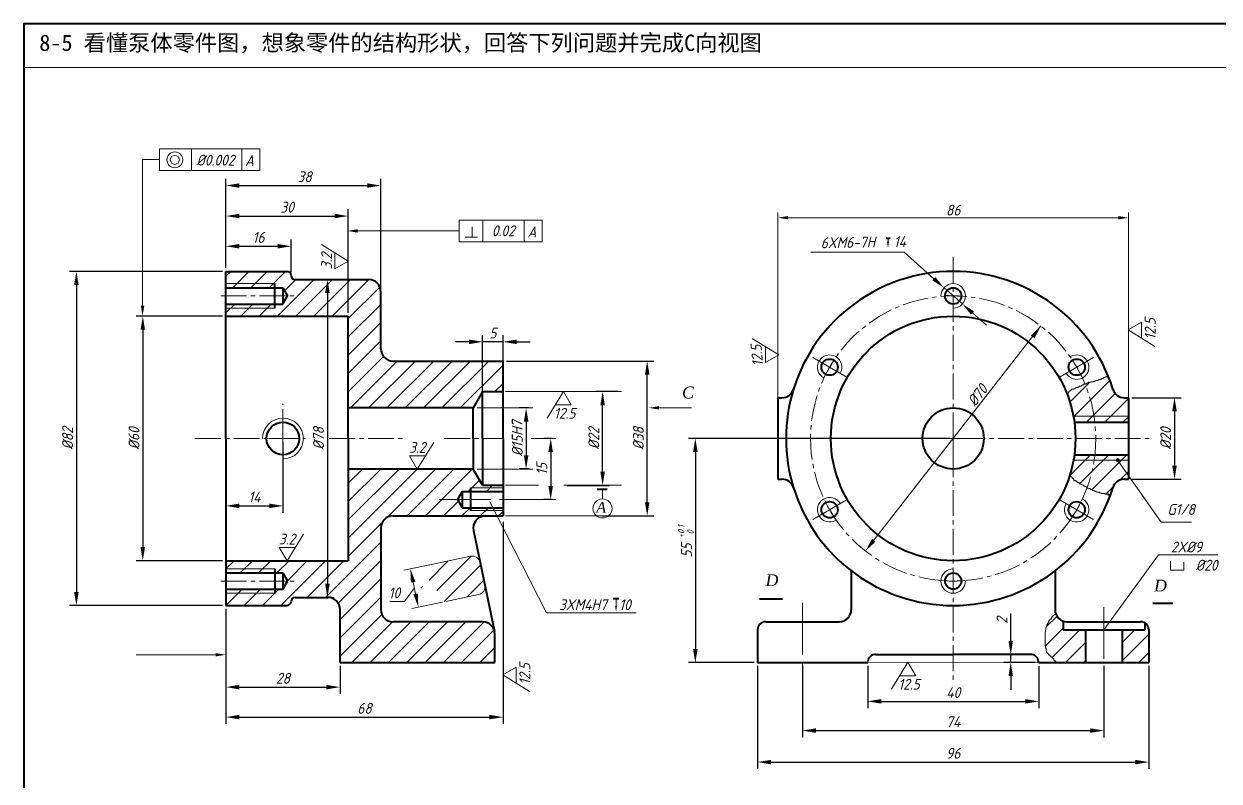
# Model space of a CAD drawing. Header units: millimetres. Extents: x 252 to 582, y -108 to 117.
# Drawn here: x 252.4 to 472.3, y -22.1 to 117.3 of the extents above; entities that cross this region are included whole.
import ezdxf

# ---------------------------------------------------------------- set-up
doc = ezdxf.new("R2010")
doc.units = ezdxf.units.MM
doc.header["$LTSCALE"] = 0.5
doc.linetypes.add('CENTER2', pattern=[28.575, 19.05, -3.175, 3.175, -3.175])
doc.layers.get('0').update_dxf_attribs({"lineweight": 40})
for name, color, linetype, lineweight in [('出图', 7, 'Continuous', 15), ('剖面线', 7, 'Continuous', 9), ('点画线', 7, 'CENTER2', 15), ('细线', 7, 'Continuous', 13)]:
    doc.layers.add(name, color=color, linetype=linetype, lineweight=lineweight)
doc.styles.add('数字', font='isocp.shx', dxfattribs={"oblique": 15, "height": 2})
doc.dimstyles.new('Copy of ISO-25', dxfattribs={"dimtxt": 2, "dimasz": 2.5, "dimexe": 1.25, "dimexo": 0.625, "dimtad": 2, "dimdec": 0, "dimdsep": 46, "dimtxsty": '数字', "dimcen": -0.09, "dimadec": 0, "dimazin": 0, "dimtfac": 1, "dimtdec": 0, "dimtmove": 0, "dimatfit": 3, "dimfxl": 0, "dimarcsym": 0})
doc.dimstyles.new('ISO-25', dxfattribs={"dimtxt": 2, "dimasz": 2.5, "dimexe": 1.25, "dimexo": 0.625, "dimtad": 1, "dimdsep": 46, "dimtxsty": '数字', "dimcen": 2.5, "dimadec": 0, "dimazin": 0, "dimtfac": 1, "dimtmove": 0, "dimatfit": 3, "dimfxl": 0, "dimarcsym": 0})
pattern_1 = [(45, (289.5225, 10.25), (-1.683798, 1.683798), [])]

# ---------------------------------------------------------------- blocks, each defined once
blk = doc.blocks.new('*D3')
at = {"layer": 'Defpoints', "color": 0}
for p in [(455.61, 48.5), (455.61, 33.5), (464.09, 33.5)]:
    blk.add_point(p, dxfattribs=at)
at = {"layer": '出图', "color": 0, "lineweight": -2}
for p, q in [((456.23, 48.5), (465.34, 48.5)), ((464.09, 46), (464.09, 36)), ((456.23, 33.5), (465.34, 33.5))]:
    blk.add_line(p, q, dxfattribs=at)
at = {"layer": '出图', "color": 0}
for points in [[(463.67, 46), (464.51, 46), (464.09, 48.5)], [(463.67, 36), (464.51, 36), (464.09, 33.5)]]:
    blk.add_solid(points, dxfattribs=at)
at = {"layer": '出图', "color": 0, "insert": (462.47, 41), "char_height": 2, "attachment_point": 5, "rotation": 90, "style": '数字'}
blk.add_mtext('%%c20', dxfattribs=at)
blk = doc.blocks.new('*D4')
at = {"layer": 'Defpoints', "color": 0}
for p in [(395.61, -0.25), (451.11, -0.25), (451.11, -12.77)]:
    blk.add_point(p, dxfattribs=at)
at = {"layer": '出图', "color": 0, "lineweight": -2}
for p, q in [((395.61, -0.87), (395.61, -14.02)), ((451.11, -0.87), (451.11, -14.02)), ((398.11, -12.77), (448.61, -12.77))]:
    blk.add_line(p, q, dxfattribs=at)
at = {"layer": '出图', "color": 0}
for points in [[(398.11, -12.36), (398.11, -13.19), (395.61, -12.77)], [(448.61, -12.36), (448.61, -13.19), (451.11, -12.77)]]:
    blk.add_solid(points, dxfattribs=at)
at = {"layer": '出图', "color": 0, "insert": (423.36, -11.15), "char_height": 2, "attachment_point": 5, "style": '数字'}
blk.add_mtext('74', dxfattribs=at)
blk = doc.blocks.new('*D5')
at = {"layer": 'Defpoints', "color": 0}
for p in [(387.36, -0.25), (459.36, -0.25), (459.36, -18.57)]:
    blk.add_point(p, dxfattribs=at)
at = {"layer": '出图', "color": 0, "lineweight": -2}
for p, q in [((387.36, -0.87), (387.36, -19.82)), ((459.36, -0.87), (459.36, -19.82)), ((389.86, -18.57), (456.86, -18.57))]:
    blk.add_line(p, q, dxfattribs=at)
at = {"layer": '出图', "color": 0}
for points in [[(389.86, -18.16), (389.86, -18.99), (387.36, -18.57)], [(456.86, -18.16), (456.86, -18.99), (459.36, -18.57)]]:
    blk.add_solid(points, dxfattribs=at)
at = {"layer": '出图', "color": 0, "insert": (423.36, -16.95), "char_height": 2, "attachment_point": 5, "style": '数字'}
blk.add_mtext('96', dxfattribs=at)
blk = doc.blocks.new('*D6')
at = {"layer": 'Defpoints', "color": 0}
for p in [(423.36, 41), (375.91, -0.25), (387.36, -0.25)]:
    blk.add_point(p, dxfattribs=at)
at = {"layer": '出图', "color": 0, "lineweight": -2}
for p, q in [((422.73, 41), (374.66, 41)), ((375.91, 38.5), (375.91, 2.25)), ((386.73, -0.25), (374.66, -0.25))]:
    blk.add_line(p, q, dxfattribs=at)
at = {"layer": '出图', "color": 0}
for points in [[(375.49, 38.5), (376.33, 38.5), (375.91, 41)], [(375.49, 2.25), (376.33, 2.25), (375.91, -0.25)]]:
    blk.add_solid(points, dxfattribs=at)
at = {"layer": '出图', "color": 0, "insert": (374.29, 20.38), "char_height": 2, "attachment_point": 5, "rotation": 90, "style": '数字'}
blk.add_mtext('55', dxfattribs=at)
blk = doc.blocks.new('*D8')
at = {"layer": 'Defpoints', "color": 0}
for p in [(289.52, 71.75), (262.02, 10.25), (289.52, 10.25)]:
    blk.add_point(p, dxfattribs=at)
at = {"layer": '出图', "color": 0, "lineweight": -2}
for p, q in [((288.9, 71.75), (260.77, 71.75)), ((262.02, 69.25), (262.02, 12.75)), ((288.9, 10.25), (260.77, 10.25))]:
    blk.add_line(p, q, dxfattribs=at)
at = {"layer": '出图', "color": 0}
for points in [[(261.6, 69.25), (262.43, 69.25), (262.02, 71.75)], [(261.6, 12.75), (262.43, 12.75), (262.02, 10.25)]]:
    blk.add_solid(points, dxfattribs=at)
at = {"layer": '出图', "color": 0, "insert": (260.39, 41), "char_height": 2, "attachment_point": 5, "rotation": 90, "style": '数字'}
blk.add_mtext('%%c82', dxfattribs=at)
blk = doc.blocks.new('*D9')
at = {"layer": 'Defpoints', "color": 0}
for p in [(289.52, 63.5), (274.23, 18.5), (289.52, 18.5)]:
    blk.add_point(p, dxfattribs=at)
at = {"layer": '出图', "color": 0, "lineweight": -2}
for p, q in [((288.9, 63.5), (272.98, 63.5)), ((274.23, 61), (274.23, 21)), ((288.9, 18.5), (272.98, 18.5))]:
    blk.add_line(p, q, dxfattribs=at)
at = {"layer": '出图', "color": 0}
for points in [[(273.81, 61), (274.64, 61), (274.23, 63.5)], [(273.81, 21), (274.64, 21), (274.23, 18.5)]]:
    blk.add_solid(points, dxfattribs=at)
at = {"layer": '出图', "color": 0, "insert": (272.6, 41), "char_height": 2, "attachment_point": 5, "rotation": 90, "style": '数字'}
blk.add_mtext('%%c60', dxfattribs=at)
blk = doc.blocks.new('*D10')
at = {"layer": 'Defpoints', "color": 0}
for p in [(309.11, 70.25), (305.27, 11.75), (308.2, 11.75)]:
    blk.add_point(p, dxfattribs=at)
at = {"layer": '出图', "color": 0, "lineweight": -2}
for p, q in [((308.49, 70.25), (306.95, 70.25)), ((308.2, 67.75), (308.2, 14.25)), ((305.9, 11.75), (309.45, 11.75))]:
    blk.add_line(p, q, dxfattribs=at)
at = {"layer": '出图', "color": 0}
for points in [[(307.78, 67.75), (308.62, 67.75), (308.2, 70.25)], [(307.78, 14.25), (308.62, 14.25), (308.2, 11.75)]]:
    blk.add_solid(points, dxfattribs=at)
at = {"layer": '出图', "color": 0, "insert": (306.57, 41), "char_height": 2, "attachment_point": 5, "rotation": 90, "style": '数字'}
blk.add_mtext('%%c78', dxfattribs=at)
blk = doc.blocks.new('*D11')
at = {"layer": 'Defpoints', "color": 0}
for p in [(289.52, 41), (300.02, 40.92), (300.02, 28.59)]:
    blk.add_point(p, dxfattribs=at)
at = {"layer": '细线', "color": 0, "lineweight": -2}
for p, q in [((289.52, 40.38), (289.52, 27.34)), ((300.02, 40.29), (300.02, 27.34)), ((292.02, 28.59), (297.52, 28.59))]:
    blk.add_line(p, q, dxfattribs=at)
at = {"layer": '细线', "color": 0}
for points in [[(292.02, 29.01), (292.02, 28.17), (289.52, 28.59)], [(297.52, 29.01), (297.52, 28.17), (300.02, 28.59)]]:
    blk.add_solid(points, dxfattribs=at)
at = {"layer": '细线', "color": 0, "insert": (294.77, 30.22), "char_height": 2, "attachment_point": 5, "style": '数字'}
blk.add_mtext('14', dxfattribs=at)
blk = doc.blocks.new('*D12')
at = {"layer": 'Defpoints', "color": 0}
for p in [(301.52, 76.38), (289.52, 71.75), (301.52, 71)]:
    blk.add_point(p, dxfattribs=at)
at = {"layer": '出图', "color": 0, "lineweight": -2}
for p, q in [((289.52, 72.38), (289.52, 77.63)), ((301.52, 71.62), (301.52, 77.63)), ((292.02, 76.38), (299.02, 76.38))]:
    blk.add_line(p, q, dxfattribs=at)
at = {"layer": '出图', "color": 0}
for points in [[(292.02, 76.8), (292.02, 75.97), (289.52, 76.38)], [(299.02, 76.8), (299.02, 75.97), (301.52, 76.38)]]:
    blk.add_solid(points, dxfattribs=at)
at = {"layer": '出图', "color": 0, "insert": (295.52, 78.01), "char_height": 2, "attachment_point": 5, "style": '数字'}
blk.add_mtext('16', dxfattribs=at)
blk = doc.blocks.new('*D13')
at = {"layer": 'Defpoints', "color": 0}
for p in [(312.02, 81.94), (289.52, 71.75), (312.02, 63.5)]:
    blk.add_point(p, dxfattribs=at)
at = {"layer": '出图', "color": 0, "lineweight": -2}
for p, q in [((289.52, 72.38), (289.52, 83.19)), ((292.02, 81.94), (309.52, 81.94)), ((312.02, 64.12), (312.02, 83.19))]:
    blk.add_line(p, q, dxfattribs=at)
at = {"layer": '出图', "color": 0}
for points in [[(292.02, 82.36), (292.02, 81.53), (289.52, 81.94)], [(309.52, 82.36), (309.52, 81.53), (312.02, 81.94)]]:
    blk.add_solid(points, dxfattribs=at)
at = {"layer": '出图', "color": 0, "insert": (300.77, 83.57), "char_height": 2, "attachment_point": 5, "style": '数字'}
blk.add_mtext('30', dxfattribs=at)
blk = doc.blocks.new('*D14')
at = {"layer": 'Defpoints', "color": 0}
for p in [(318.02, 87.56), (289.52, 71.75), (318.02, 68)]:
    blk.add_point(p, dxfattribs=at)
at = {"layer": '出图', "color": 0, "lineweight": -2}
for p, q in [((289.52, 72.38), (289.52, 88.81)), ((318.02, 68.62), (318.02, 88.81)), ((292.02, 87.56), (315.52, 87.56))]:
    blk.add_line(p, q, dxfattribs=at)
at = {"layer": '出图', "color": 0}
for points in [[(292.02, 87.97), (292.02, 87.14), (289.52, 87.56)], [(315.52, 87.97), (315.52, 87.14), (318.02, 87.56)]]:
    blk.add_solid(points, dxfattribs=at)
at = {"layer": '出图', "color": 0, "insert": (304, 89.18), "char_height": 2, "attachment_point": 5, "style": '数字'}
blk.add_mtext('38', dxfattribs=at)
blk = doc.blocks.new('*D15')
at = {"layer": 'Defpoints', "color": 0}
for p in [(289.52, 10.25), (310.52, -0.25), (310.52, -4.77)]:
    blk.add_point(p, dxfattribs=at)
at = {"layer": '出图', "color": 0, "lineweight": -2}
for p, q in [((289.52, 9.62), (289.52, -6.02)), ((310.52, -0.87), (310.52, -6.02)), ((292.02, -4.77), (308.02, -4.77))]:
    blk.add_line(p, q, dxfattribs=at)
at = {"layer": '出图', "color": 0}
for points in [[(292.02, -4.35), (292.02, -5.19), (289.52, -4.77)], [(308.02, -4.35), (308.02, -5.19), (310.52, -4.77)]]:
    blk.add_solid(points, dxfattribs=at)
at = {"layer": '出图', "color": 0, "insert": (300.02, -3.14), "char_height": 2, "attachment_point": 5, "style": '数字'}
blk.add_mtext('28', dxfattribs=at)
blk = doc.blocks.new('*D16')
at = {"layer": 'Defpoints', "color": 0}
for p in [(340.52, 26.28), (289.52, 9.78), (340.52, -10.29)]:
    blk.add_point(p, dxfattribs=at)
at = {"layer": '出图', "color": 0, "lineweight": -2}
for p, q in [((340.52, 25.66), (340.52, -11.54)), ((289.52, 9.16), (289.52, -11.54)), ((292.02, -10.29), (338.02, -10.29))]:
    blk.add_line(p, q, dxfattribs=at)
at = {"layer": '出图', "color": 0}
for points in [[(292.02, -9.88), (292.02, -10.71), (289.52, -10.29)], [(338.02, -9.88), (338.02, -10.71), (340.52, -10.29)]]:
    blk.add_solid(points, dxfattribs=at)
at = {"layer": '出图', "color": 0, "insert": (315.02, -8.67), "char_height": 2, "attachment_point": 5, "style": '数字'}
blk.add_mtext('68', dxfattribs=at)
blk = doc.blocks.new('*D20')
at = {"layer": 'Defpoints', "color": 0}
for p in [(336.77, 58.79), (336.77, 41), (340.52, 41)]:
    blk.add_point(p, dxfattribs=at)
at = {"layer": '剖面线', "color": 0, "lineweight": -2}
for p, q in [((336.77, 41.62), (336.77, 60.04)), ((340.52, 41.62), (340.52, 60.04)), ((334.27, 58.79), (331.77, 58.79)), ((340.52, 58.79), (336.77, 58.79)), ((343.02, 58.79), (345.52, 58.79))]:
    blk.add_line(p, q, dxfattribs=at)
at = {"layer": '剖面线', "color": 0}
for points in [[(334.27, 59.2), (334.27, 58.37), (336.77, 58.79)], [(343.02, 59.2), (343.02, 58.37), (340.52, 58.79)]]:
    blk.add_solid(points, dxfattribs=at)
at = {"layer": '剖面线', "color": 0, "insert": (338.65, 60.41), "char_height": 2, "attachment_point": 5, "style": '数字'}
blk.add_mtext('5', dxfattribs=at)
blk = doc.blocks.new('*D23')
at = {"layer": 'Defpoints', "color": 0}
for p in [(340.52, 55.25), (367.05, 55.25), (358.22, 26.75)]:
    blk.add_point(p, dxfattribs=at)
at = {"layer": '细线', "color": 0, "lineweight": -2}
for p, q in [((341.15, 55.25), (368.3, 55.25)), ((367.05, 29.25), (367.05, 52.75)), ((358.85, 26.75), (368.3, 26.75))]:
    blk.add_line(p, q, dxfattribs=at)
at = {"layer": '细线', "color": 0}
for points in [[(366.64, 52.75), (367.47, 52.75), (367.05, 55.25)], [(366.64, 29.25), (367.47, 29.25), (367.05, 26.75)]]:
    blk.add_solid(points, dxfattribs=at)
at = {"layer": '细线', "color": 0, "insert": (365.43, 41), "char_height": 2, "attachment_point": 5, "rotation": 90, "style": '数字'}
blk.add_mtext('%%C38', dxfattribs=at)
blk = doc.blocks.new('*D24')
at = {"layer": 'Defpoints', "color": 0}
for p in [(358.84, 49.62), (362.3, 49.62), (351.71, 32.37)]:
    blk.add_point(p, dxfattribs=at)
at = {"layer": '细线', "color": 0, "lineweight": -2}
for p, q in [((361.67, 49.62), (357.59, 49.62)), ((358.84, 34.87), (358.84, 47.12)), ((352.34, 32.37), (360.09, 32.37))]:
    blk.add_line(p, q, dxfattribs=at)
at = {"layer": '细线', "color": 0}
for points in [[(358.43, 47.12), (359.26, 47.12), (358.84, 49.62)], [(358.43, 34.87), (359.26, 34.87), (358.84, 32.37)]]:
    blk.add_solid(points, dxfattribs=at)
at = {"layer": '细线', "color": 0, "insert": (357.22, 41), "char_height": 2, "attachment_point": 5, "rotation": 90, "style": '数字'}
blk.add_mtext('%%C22', dxfattribs=at)
blk = doc.blocks.new('*D25')
at = {"layer": 'Defpoints', "color": 0}
for p in [(345.99, 46.62), (344.77, 35.38), (345.99, 35.38)]:
    blk.add_point(p, dxfattribs=at)
at = {"layer": '细线', "color": 0, "lineweight": -2}
for p, q in [((345.36, 46.62), (343.52, 46.62)), ((344.77, 44.12), (344.77, 37.88)), ((345.36, 35.38), (343.52, 35.38))]:
    blk.add_line(p, q, dxfattribs=at)
at = {"layer": '细线', "color": 0}
for points in [[(344.35, 44.12), (345.19, 44.12), (344.77, 46.62)], [(344.35, 37.88), (345.19, 37.88), (344.77, 35.38)]]:
    blk.add_solid(points, dxfattribs=at)
at = {"layer": '细线', "color": 0, "insert": (343.14, 41), "char_height": 2, "attachment_point": 5, "rotation": 90, "style": '数字'}
blk.add_mtext('%%C15H7', dxfattribs=at)
blk = doc.blocks.new('*D26')
at = {"layer": 'Defpoints', "color": 0}
for p in [(350.22, 41), (349.29, 29.75), (350.22, 29.75)]:
    blk.add_point(p, dxfattribs=at)
at = {"layer": '细线', "color": 0, "lineweight": -2}
for p, q in [((349.59, 41), (348.04, 41)), ((349.29, 38.5), (349.29, 32.25)), ((349.59, 29.75), (348.04, 29.75))]:
    blk.add_line(p, q, dxfattribs=at)
at = {"layer": '细线', "color": 0}
for points in [[(348.87, 38.5), (349.7, 38.5), (349.29, 41)], [(348.87, 32.25), (349.7, 32.25), (349.29, 29.75)]]:
    blk.add_solid(points, dxfattribs=at)
at = {"layer": '细线', "color": 0, "insert": (347.66, 35.38), "char_height": 2, "attachment_point": 5, "rotation": 90, "style": '数字'}
blk.add_mtext('15', dxfattribs=at)
blk = doc.blocks.new('*D27')
at = {"layer": 'Defpoints', "color": 0}
for p in [(407.63, -0.25), (439.11, -0.29), (439.11, -7.39)]:
    blk.add_point(p, dxfattribs=at)
at = {"layer": '出图', "color": 0, "lineweight": -2}
for p, q in [((407.63, -0.87), (407.63, -8.64)), ((439.11, -0.92), (439.11, -8.64)), ((410.13, -7.39), (436.61, -7.39))]:
    blk.add_line(p, q, dxfattribs=at)
at = {"layer": '出图', "color": 0}
for points in [[(410.13, -6.97), (410.13, -7.81), (407.63, -7.39)], [(436.61, -6.97), (436.61, -7.81), (439.11, -7.39)]]:
    blk.add_solid(points, dxfattribs=at)
at = {"layer": '出图', "color": 0, "insert": (423.37, -5.77), "char_height": 2, "attachment_point": 5, "style": '数字'}
blk.add_mtext('40', dxfattribs=at)
blk = doc.blocks.new('*D28')
at = {"layer": 'Defpoints', "color": 0}
for p in [(433.95, 1.24), (437.59, 1.24), (439.09, -0.25)]:
    blk.add_point(p, dxfattribs=at)
at = {"layer": '细线', "color": 0, "lineweight": -2}
for p, q in [((433.95, 3.74), (433.95, 8.76)), ((436.97, 1.24), (432.7, 1.24)), ((433.95, -0.25), (433.95, 1.24)), ((438.47, -0.25), (432.7, -0.25)), ((433.95, -2.75), (433.95, -5.25))]:
    blk.add_line(p, q, dxfattribs=at)
at = {"layer": '细线', "color": 0}
for points in [[(433.54, 3.74), (434.37, 3.74), (433.95, 1.24)], [(433.54, -2.75), (434.37, -2.75), (433.95, -0.25)]]:
    blk.add_solid(points, dxfattribs=at)
at = {"layer": '细线', "color": 0, "insert": (432.33, 7.5), "char_height": 2, "attachment_point": 5, "rotation": 90, "style": '数字'}
blk.add_mtext('2', dxfattribs=at)

msp = doc.modelspace()

# ---------------------------------------------------------------- hatches: boundary and pattern name
at = {"layer": '剖面线'}
h = msp.add_hatch(dxfattribs=at)
h.set_pattern_fill('ANSI31', color=256, scale=0.75, style=0)
h.set_pattern_definition(pattern_1)
h.paths.add_polyline_path([(340.523, 55.25), (320.273, 55.25, -0.4142136), (318.023, 57.5), (318.023, 68, 0.4142136), (315.773, 70.25), (302.273, 70.25, -0.4142136), (301.523, 71, 0.4142136), (300.773, 71.75), (289.523, 71.75), (289.523, 69.5), (298.523, 69.5), (298.523, 68.75), (300.023, 68.75), (300.773, 67.25), (300.023, 65.75), (298.523, 65.75), (298.523, 65), (289.523, 65), (289.523, 63.5), (312.023, 63.5), (312.023, 46.625), (335.273, 46.625), (336.773, 49.625), (340.523, 49.625)])
h.paths.add_polyline_path([(289.523, 68.75), (289.523, 69.5), (298.523, 69.5), (298.523, 68.75)], flags=16)
h.paths.add_polyline_path([(298.523, 65), (289.523, 65), (289.523, 65.75), (298.523, 65.75)], flags=16)
h.paths.add_polyline_path([(340.523, 26.75), (340.523, 27.875), (334.523, 27.875), (334.523, 28.25), (333.023, 28.25), (332.273, 29.75), (333.023, 31.25), (334.523, 31.25), (334.523, 31.625), (340.523, 31.625), (340.523, 32.375), (336.773, 32.375), (335.273, 35.375), (312.023, 35.375), (312.023, 18.5), (289.523, 18.5), (289.523, 17), (298.523, 17), (298.523, 16.25), (300.023, 16.25), (300.773, 14.75), (300.023, 13.25), (298.523, 13.25), (298.523, 12.5), (289.523, 12.5), (289.523, 10.25), (300.773, 10.25, 0.4142136), (301.523, 11, -0.4142136), (302.273, 11.75), (308.273, 11.75, -0.4142136), (310.523, 9.5), (310.523, -0.25), (339.023, -0.25), (339.023, 5, 0.4142136), (336.773, 7.25), (320.273, 7.25, -0.4142136), (318.023, 9.5), (318.023, 24.5, -0.4142136), (320.273, 26.75), (337.292, 26.75), (337.489, 26.75)])
h.paths.add_polyline_path([(289.523, 13.25), (298.523, 13.25), (298.523, 12.5), (289.523, 12.5)], flags=16)
h.paths.add_polyline_path([(289.523, 17), (298.523, 17), (298.523, 16.25), (289.523, 16.25)])
h.paths.add_polyline_path([(340.523, 31.25), (340.523, 31.625), (334.523, 31.625), (334.523, 31.25)], flags=17)
h.paths.add_polyline_path([(340.523, 27.875), (334.523, 27.875), (334.523, 28.25), (340.523, 28.25)], flags=16)
h = msp.add_hatch(dxfattribs=at)
h.set_pattern_fill('ANSI31', color=256, scale=0.75, style=0)
h.set_pattern_definition(pattern_1)
h.paths.add_polyline_path([(447.596, 51.081), (447.557, 51.081), (447.557, 50.995), (447.3, 50.995), (447.3, 50.824), (447.043, 50.824), (447.043, 50.738), (446.957, 50.738), (446.957, 50.652), (446.614, 50.652), (446.614, 50.566), (446.528, 50.566), (446.528, 50.481), (446.356, 50.481), (446.356, 50.395), (446.013, 50.395), (446.013, 50.309), (445.841, 50.309), (445.841, 50.224), (445.67, 50.224), (445.67, 50.138), (445.584, 50.138), (445.584, 50.052), (445.155, 50.052), (445.155, 49.966), (444.983, 49.966), (444.983, 49.795), (444.812, 49.795), (444.812, 49.709), (444.726, 49.709), (444.726, 49.624), (444.64, 49.624), (444.64, 49.452), (444.554, 49.452), (444.554, 49.366), (444.469, 49.366), (444.469, 49.109), (444.347, 49.109, -0.0503578), (445.544, 44.75), (449.34, 44.75, 0.0627844)])
h.paths.add_polyline_path([(455.609, 48.5), (454.886, 48.5, -0.3288568), (452.736, 50.085, 0.0204266), (451.897, 52.452), (451.676, 52.452), (451.676, 52.367), (451.418, 52.367), (451.418, 52.281), (451.247, 52.281), (451.247, 52.195), (451.075, 52.195), (451.075, 52.109), (450.989, 52.109), (450.989, 52.024), (450.646, 52.024), (450.646, 51.938), (450.474, 51.938), (450.474, 51.852), (450.303, 51.852), (450.303, 51.766), (450.045, 51.766), (450.045, 51.681), (449.616, 51.681), (449.616, 51.595), (449.445, 51.595), (449.445, 51.509), (449.187, 51.509), (449.187, 51.424), (448.758, 51.424), (448.758, 51.338), (448.244, 51.338), (448.244, 51.252), (448.072, 51.252), (448.072, 51.166), (447.901, 51.166), (447.901, 51.081), (447.596, 51.081, -0.0627844), (449.34, 44.75), (455.609, 44.75)])
h.paths.add_polyline_path([(455.609, 44.75), (449.34, 44.75, -0.007203), (449.437, 44), (455.609, 44)])
h.paths.add_polyline_path([(449.34, 44.75), (445.544, 44.75, -0.0084293), (445.658, 44), (449.437, 44, 0.007203)])
h.paths.add_polyline_path([(449.437, 38), (445.658, 38, -0.0084293), (445.544, 37.25), (449.34, 37.25, 0.007203)])
h.paths.add_polyline_path([(455.609, 38), (449.437, 38, -0.007203), (449.34, 37.25), (455.609, 37.25)])
h.paths.add_polyline_path([(455.609, 37.25), (449.34, 37.25, -0.0525729), (447.986, 31.914), (447.986, 31.88), (448.244, 31.88), (448.244, 31.794), (448.587, 31.794), (448.587, 31.623), (448.844, 31.623), (448.844, 31.537), (448.93, 31.537), (448.93, 31.452), (449.273, 31.452), (449.273, 31.366), (449.359, 31.366), (449.359, 31.28), (449.616, 31.28), (449.616, 31.194), (449.874, 31.194), (449.874, 31.109), (450.303, 31.109), (450.303, 31.023), (450.474, 31.023), (450.474, 30.937), (450.646, 30.937), (450.646, 30.851), (451.247, 30.851), (451.247, 30.766), (451.847, 30.766), (451.847, 30.68), (452.019, 30.68), (452.019, 30.594), (452.295, 30.594, 0.0113205), (452.736, 31.915, -0.3288568), (454.886, 33.5), (455.609, 33.5)])
h.paths.add_polyline_path([(449.34, 37.25), (445.544, 37.25, -0.0347226), (444.812, 34.216), (444.812, 34.194), (444.898, 34.194), (444.898, 34.109), (444.983, 34.109), (444.983, 34.023), (445.069, 34.023), (445.069, 33.937), (445.155, 33.937), (445.155, 33.852), (445.241, 33.852), (445.241, 33.68), (445.412, 33.68), (445.412, 33.594), (445.498, 33.594), (445.498, 33.509), (445.584, 33.509), (445.584, 33.252), (445.927, 33.252), (445.927, 33.166), (446.099, 33.166), (446.099, 32.994), (446.185, 32.994), (446.185, 32.909), (446.528, 32.909), (446.528, 32.652), (446.785, 32.652), (446.785, 32.566), (446.957, 32.566), (446.957, 32.48), (447.3, 32.48), (447.3, 32.309), (447.472, 32.309), (447.472, 32.223), (447.557, 32.223), (447.557, 32.137), (447.815, 32.137), (447.815, 32.052), (447.901, 32.052), (447.901, 31.966), (448.005, 31.966, 0.0520459)])
h = msp.add_hatch(dxfattribs=at)
h.set_pattern_fill('ANSI31', color=256, scale=0.75, style=0)
h.set_pattern_definition(pattern_1)
h.paths.add_polyline_path([(447.734, 5.75), (443.609, 5.75), (443.609, 7.379, -0.2250063), (442.242, 8.738), (442.223, 8.738), (442.223, 8.642), (442.127, 8.642), (442.127, 8.594), (442.031, 8.594), (442.031, 8.546), (441.935, 8.546), (441.935, 8.451), (441.792, 8.451), (441.792, 8.355), (441.696, 8.355), (441.696, 8.259), (441.6, 8.259), (441.6, 8.02), (441.456, 8.02), (441.456, 7.829), (441.265, 7.829), (441.265, 7.685), (441.169, 7.685), (441.169, 7.637), (441.073, 7.637), (441.073, 7.446), (440.978, 7.446), (440.978, 7.302), (440.93, 7.302), (440.93, 7.207), (440.882, 7.207), (440.882, 7.111), (440.834, 7.111), (440.834, 7.015), (440.786, 7.015), (440.786, 6.92), (440.738, 6.92), (440.738, 6.824), (440.594, 6.824), (440.594, 6.585), (440.547, 6.585), (440.547, 6.345), (440.499, 6.345), (440.499, 6.25), (440.451, 6.25), (440.451, 6.154), (440.403, 6.154), (440.403, 5.771), (440.355, 5.771), (440.355, 5.389), (440.307, 5.389), (440.307, 2.805), (440.355, 2.805), (440.355, 2.374), (440.451, 2.374), (440.451, 2.039), (440.499, 2.039), (440.499, 1.848), (440.547, 1.848), (440.547, 1.657), (440.594, 1.657), (440.594, 1.561), (440.642, 1.561), (440.642, 1.465), (440.786, 1.465), (440.786, 1.37), (440.882, 1.37), (440.882, 1.178), (441.025, 1.178), (441.025, 1.13), (441.121, 1.13), (441.121, 0.987), (441.265, 0.987), (441.265, 0.891), (441.361, 0.891), (441.361, 0.748), (441.504, 0.748), (441.504, 0.7), (441.6, 0.7), (441.6, 0.556), (441.744, 0.556), (441.744, 0.413), (441.887, 0.413), (441.887, 0.174), (442.079, 0.174), (442.079, 0.03), (442.223, 0.03), (442.223, -0.161), (442.366, -0.161), (442.366, -0.25), (447.734, -0.25)])
h.paths.add_polyline_path([(459.359, 5.75, 0.2679492), (458.609, 7.049), (458.609, 5.75), (454.484, 5.75), (454.484, -0.25), (459.359, -0.25)])
at = {"layer": '细线'}
h = msp.add_hatch(color=256, dxfattribs=at)
h.paths.add_polyline_path([(453.365, 37.001), (453.965, 37.001, 1)])
h.paths.add_polyline_path([(453.965, 37.001), (453.365, 37.001, 1)])

# ---------------------------------------------------------------- linework, layer by layer
for p, q in [((411.017, 77.887), (411.74, 77.887)), ((289.523, 41), (289.523, 71.75)), ((289.523, 71.75), (300.773, 71.75)), ((301.523, 71), (301.523, 71)), ((289.523, 68.75), (300.023, 68.75)), ((298.523, 65), (298.523, 69.5)), ((300.023, 68.75), (300.023, 65.75)), ((300.023, 68.75), (300.889, 67.25)), ((302.273, 70.25), (315.773, 70.25)), ((300.023, 65.75), (300.889, 67.25)), ((318.023, 57.5), (318.023, 68)), ((289.523, 65.75), (300.023, 65.75)), ((289.523, 63.5), (312.023, 63.5)), ((312.023, 41), (312.023, 63.5)), ((320.273, 55.25), (340.523, 55.25)), ((340.523, 41), (340.523, 55.25)), ((451.897, 52.452), (451.676, 52.452)), ((451.676, 52.452), (451.676, 52.367)), ((336.773, 49.625), (335.04, 46.625)), ((336.773, 41), (336.773, 49.625)), ((336.773, 49.625), (340.523, 49.625)), ((391.109, 48.5), (391.109, 33.5)), ((391.109, 48.5), (391.832, 48.5)), ((454.886, 48.5), (455.609, 48.5)), ((455.609, 48.5), (455.609, 33.5)), ((335.04, 46.625), (312.023, 46.625)), ((335.04, 41), (335.04, 46.625)), ((445.658, 44), (455.609, 44)), ((289.523, 41), (289.523, 10.25)), ((312.023, 41), (312.023, 18.5)), ((335.04, 41), (335.04, 35.375)), ((336.773, 41), (336.773, 32.375)), ((340.523, 41), (340.523, 26.75)), ((445.658, 38), (455.609, 38)), ((335.04, 35.375), (312.023, 35.375)), ((336.773, 32.375), (335.04, 35.375)), ((391.109, 33.5), (391.832, 33.5)), ((454.886, 33.5), (455.609, 33.5)), ((333.023, 31.25), (332.156, 29.75)), ((333.023, 31.25), (340.523, 31.25)), ((333.023, 31.25), (333.023, 28.25)), ((334.523, 31.895), (334.523, 27.73)), ((336.773, 32.375), (340.523, 32.375)), ((357.847, 31.677), (359.689, 31.677)), ((332.156, 29.75), (333.023, 28.25)), ((451.847, 30.766), (451.847, 30.68)), ((451.847, 30.68), (452.019, 30.68)), ((452.019, 30.68), (452.019, 30.594)), ((452.019, 30.594), (452.295, 30.594)), ((320.273, 26.75), (337.292, 26.75)), ((333.023, 28.25), (340.523, 28.25)), ((337.292, 26.75), (337.489, 26.75)), ((337.489, 26.75), (340.523, 26.75)), ((318.023, 24.5), (318.023, 9.5)), ((335.089, 24.039), (338.975, 5.461)), ((289.523, 18.5), (312.023, 18.5)), ((289.523, 16.25), (300.023, 16.25)), ((298.523, 17), (298.523, 12.5)), ((300.023, 16.25), (300.023, 13.25)), ((300.023, 16.25), (300.023, 13.25)), ((300.023, 16.25), (300.889, 14.75)), ((404.609, 16.628), (404.609, 9.5)), ((442.109, 16.628), (442.109, 9.5)), ((289.523, 13.25), (300.023, 13.25)), ((300.023, 13.25), (300.889, 14.75)), ((301.523, 11), (301.523, 11)), ((302.273, 11.75), (308.273, 11.75)), ((360.783, 11.526), (361.852, 11.526)), ((387.716, 11.475), (391.955, 11.475)), ((289.523, 10.25), (300.773, 10.25)), ((310.523, -0.25), (310.523, 9.5)), ((460.087, 10.657), (463.764, 10.657)), ((336.773, 7.25), (320.273, 7.25)), ((388.859, 7.25), (402.359, 7.25)), ((443.609, 7.379), (443.609, 5.75)), ((444.359, 7.25), (457.859, 7.25)), ((458.609, 7.049), (458.609, 5.75)), ((339.023, -0.25), (339.023, 5)), ((387.359, 5.75), (387.359, -0.25)), ((443.609, 5.75), (458.609, 5.75)), ((447.734, 5.75), (447.734, -0.25)), ((454.484, 5.75), (454.484, -0.25)), ((459.359, 5.75), (459.359, -0.25)), ((409.127, 1.241), (423.359, 1.241)), ((437.591, 1.241), (423.359, 1.241)), ((310.523, -0.25), (339.023, -0.25)), ((387.359, -0.25), (407.627, -0.25)), ((439.106, -0.291), (439.079, -0.073)), ((439.091, -0.25), (459.359, -0.25))]:
    msp.add_line(p, q)
msp.add_lwpolyline([(252.351, -107.686), (582.351, -107.686), (582.351, 117.314), (252.351, 117.314)], close=True)
for centre, radius in [((423.359, 67.25), 1.5), ((423.359, 41), 22.5), ((400.626, 54.125), 1.5), ((446.092, 54.125), 1.5), ((423.359, 41), 5.627), ((300.023, 41), 3), ((400.626, 27.875), 1.5), ((446.092, 27.875), 1.5), ((423.359, 14.75), 1.5)]:
    msp.add_circle(centre, radius)
for centre, radius, start, end in [((300.773, 71), 0.75, 0, 90), ((302.273, 71), 0.75, 180, 270), ((423.359, 41), 30.75, 17.1848, 162.8152), ((315.773, 68), 2.25, 0, 90), ((320.273, 57.5), 2.25, 180, 270), ((391.832, 50.75), 2.25, 270, 342.8152), ((423.359, 41), 30.75, 162.8152, 197.1848), ((454.886, 50.75), 2.25, 197.1848, 270), ((391.832, 31.25), 2.25, 17.1848, 90), ((454.886, 31.25), 2.25, 90, 162.8152), ((423.359, 41), 30.75, 197.1848, 342.8152), ((320.273, 24.5), 2.25, 90, 180), ((337.292, 24.5), 2.25, 90, 191.81228), ((300.773, 11), 0.75, 270, 0), ((302.273, 11), 0.75, 90, 180), ((308.273, 9.5), 2.25, 0, 90), ((320.273, 9.5), 2.25, 180, 270), ((402.359, 9.5), 2.25, 270, 0), ((444.359, 9.5), 2.25, 180, 270), ((336.773, 5), 2.25, 0, 90), ((388.859, 5.75), 1.5, 90, 180), ((457.859, 5.75), 1.5, 0, 90), ((409.127, -0.259), 1.5, 90, 172.86751), ((437.591, -0.259), 1.5, 7.13249, 90)]:
    msp.add_arc(centre, radius, start, end)
at = {"layer": '出图'}
for p, q in [((274.187, 83.536), (274.187, 65.437)), ((391.109, 41.469), (391.109, 82.572)), ((391.109, 73.856), (391.109, 82.572)), ((392.984, 81.634), (453.734, 81.634)), ((455.609, 41.469), (455.609, 82.572)), ((313.771, 79.209), (332.422, 79.209)), ((312.023, 73.659), (307.112, 76.691)), ((309.567, 75.175), (309.567, 72.241)), ((309.567, 72.241), (312.023, 73.659)), ((424.855, 67.142), (421.863, 67.358)), ((458.023, 62.408), (455.568, 60.99)), ((458.023, 59.474), (458.023, 62.408)), ((391.285, 56.398), (386.375, 59.43)), ((455.568, 60.99), (460.479, 57.957)), ((388.83, 57.914), (388.83, 54.98)), ((388.83, 54.98), (391.285, 56.398)), ((446.957, 50.652), (446.614, 50.652)), ((446.614, 50.652), (446.614, 50.566)), ((447.043, 50.738), (446.957, 50.738)), ((446.957, 50.738), (446.957, 50.652)), ((447.3, 50.824), (447.043, 50.824)), ((447.043, 50.824), (447.043, 50.738)), ((447.557, 50.995), (447.3, 50.995)), ((447.3, 50.995), (447.3, 50.824)), ((447.901, 51.081), (447.557, 51.081)), ((447.557, 51.081), (447.557, 50.995)), ((448.072, 51.166), (447.901, 51.166)), ((447.901, 51.166), (447.901, 51.081)), ((448.244, 51.252), (448.072, 51.252)), ((448.072, 51.252), (448.072, 51.166)), ((448.758, 51.338), (448.244, 51.338)), ((448.244, 51.338), (448.244, 51.252)), ((449.187, 51.424), (448.758, 51.424)), ((448.758, 51.424), (448.758, 51.338)), ((449.445, 51.509), (449.187, 51.509)), ((449.187, 51.509), (449.187, 51.424)), ((449.616, 51.595), (449.445, 51.595)), ((449.445, 51.595), (449.445, 51.509)), ((450.045, 51.681), (449.616, 51.681)), ((449.616, 51.681), (449.616, 51.595)), ((450.303, 51.766), (450.045, 51.766)), ((450.045, 51.766), (450.045, 51.681)), ((450.474, 51.852), (450.303, 51.852)), ((450.303, 51.852), (450.303, 51.766)), ((450.646, 51.938), (450.474, 51.938)), ((450.474, 51.938), (450.474, 51.852)), ((450.989, 52.024), (450.646, 52.024)), ((450.646, 52.024), (450.646, 51.938)), ((451.075, 52.109), (450.989, 52.109)), ((450.989, 52.109), (450.989, 52.024)), ((451.247, 52.195), (451.075, 52.195)), ((451.075, 52.195), (451.075, 52.109)), ((451.418, 52.281), (451.247, 52.281)), ((451.247, 52.281), (451.247, 52.195)), ((451.676, 52.367), (451.418, 52.367)), ((451.418, 52.367), (451.418, 52.281)), ((340.991, 49.625), (362.295, 49.625)), ((351.668, 49.666), (348.636, 44.755)), ((353.086, 47.21), (351.668, 49.666)), ((444.469, 49.109), (444.347, 49.109)), ((444.554, 49.366), (444.469, 49.366)), ((444.469, 49.366), (444.469, 49.109)), ((444.64, 49.452), (444.554, 49.452)), ((444.554, 49.452), (444.554, 49.366)), ((444.726, 49.624), (444.64, 49.624)), ((444.64, 49.624), (444.64, 49.452)), ((444.812, 49.709), (444.726, 49.709)), ((444.726, 49.709), (444.726, 49.624)), ((444.983, 49.795), (444.812, 49.795)), ((444.812, 49.795), (444.812, 49.709)), ((445.155, 49.966), (444.983, 49.966)), ((444.983, 49.966), (444.983, 49.795)), ((445.584, 50.052), (445.155, 50.052)), ((445.155, 50.052), (445.155, 49.966)), ((445.67, 50.138), (445.584, 50.138)), ((445.584, 50.138), (445.584, 50.052)), ((445.841, 50.224), (445.67, 50.224)), ((445.67, 50.224), (445.67, 50.138)), ((446.013, 50.309), (445.841, 50.309)), ((445.841, 50.309), (445.841, 50.224)), ((446.356, 50.395), (446.013, 50.395)), ((446.013, 50.395), (446.013, 50.309)), ((446.528, 50.481), (446.356, 50.481)), ((446.356, 50.481), (446.356, 50.395)), ((446.614, 50.566), (446.528, 50.566)), ((446.528, 50.566), (446.528, 50.481)), ((335.741, 46.625), (345.987, 46.625)), ((350.152, 47.21), (353.086, 47.21)), ((369.229, 46.635), (375.2, 46.635)), ((324.75, 35.375), (327.783, 40.286)), ((345.682, 41), (350.217, 41)), ((326.267, 37.83), (323.333, 37.83)), ((323.333, 37.83), (324.75, 35.375)), ((335.741, 35.375), (345.987, 35.375)), ((444.812, 34.216), (444.812, 34.194)), ((444.812, 34.194), (444.898, 34.194)), ((444.898, 34.194), (444.898, 34.109)), ((444.898, 34.109), (444.983, 34.109)), ((444.983, 34.109), (444.983, 34.023)), ((444.983, 34.023), (445.069, 34.023)), ((445.069, 34.023), (445.069, 33.937)), ((445.069, 33.937), (445.155, 33.937)), ((445.155, 33.937), (445.155, 33.852)), ((445.155, 33.852), (445.241, 33.852)), ((445.241, 33.852), (445.241, 33.68)), ((445.241, 33.68), (445.412, 33.68)), ((445.412, 33.68), (445.412, 33.594)), ((445.412, 33.594), (445.498, 33.594)), ((445.498, 33.594), (445.498, 33.509)), ((445.498, 33.509), (445.584, 33.509)), ((445.584, 33.509), (445.584, 33.252)), ((445.584, 33.252), (445.927, 33.252)), ((445.927, 33.252), (445.927, 33.166)), ((445.927, 33.166), (446.099, 33.166)), ((446.099, 33.166), (446.099, 32.994)), ((446.099, 32.994), (446.185, 32.994)), ((446.185, 32.994), (446.185, 32.909)), ((340.991, 32.375), (347.02, 32.375)), ((351.711, 32.375), (362.295, 32.375)), ((358.823, 29.861), (358.823, 31.677)), ((446.185, 32.909), (446.528, 32.909)), ((446.528, 32.909), (446.528, 32.652)), ((446.528, 32.652), (446.785, 32.652)), ((446.785, 32.652), (446.785, 32.566)), ((446.785, 32.566), (446.957, 32.566)), ((446.957, 32.566), (446.957, 32.48)), ((446.957, 32.48), (447.3, 32.48)), ((447.3, 32.48), (447.3, 32.309)), ((447.3, 32.309), (447.472, 32.309)), ((447.472, 32.309), (447.472, 32.223)), ((447.472, 32.223), (447.557, 32.223)), ((447.557, 32.223), (447.557, 32.137)), ((447.557, 32.137), (447.815, 32.137)), ((447.815, 32.137), (447.815, 32.052)), ((447.815, 32.052), (447.901, 32.052)), ((447.901, 32.052), (447.901, 31.966)), ((447.901, 31.966), (447.986, 31.966)), ((447.986, 31.966), (447.986, 31.88)), ((447.986, 31.88), (448.244, 31.88)), ((448.244, 31.88), (448.244, 31.794)), ((448.244, 31.794), (448.587, 31.794)), ((448.587, 31.794), (448.587, 31.623)), ((448.587, 31.623), (448.844, 31.623)), ((448.844, 31.623), (448.844, 31.537)), ((448.844, 31.537), (448.93, 31.537)), ((448.93, 31.537), (448.93, 31.452)), ((448.93, 31.452), (449.273, 31.452)), ((449.273, 31.452), (449.273, 31.366)), ((449.273, 31.366), (449.359, 31.366)), ((449.359, 31.366), (449.359, 31.28)), ((449.359, 31.28), (449.616, 31.28)), ((449.616, 31.28), (449.616, 31.194)), ((449.616, 31.194), (449.874, 31.194)), ((449.874, 31.194), (449.874, 31.109)), ((449.874, 31.109), (450.303, 31.109)), ((450.303, 31.109), (450.303, 31.023)), ((450.303, 31.023), (450.474, 31.023)), ((450.474, 31.023), (450.474, 30.937)), ((450.474, 30.937), (450.646, 30.937)), ((450.646, 30.937), (450.646, 30.851)), ((450.646, 30.851), (451.247, 30.851)), ((451.247, 30.851), (451.247, 30.766)), ((338.12, 29.356), (348.515, 8.887)), ((341.148, 29.75), (350.217, 29.75)), ((451.247, 30.766), (451.847, 30.766)), ((340.991, 26.75), (358.805, 26.75)), ((353.911, 26.75), (358.224, 26.75)), ((300.773, 18.5), (303.805, 23.411)), ((302.289, 20.955), (299.355, 20.955)), ((299.355, 20.955), (300.773, 18.5)), ((327.92, 17.934), (322.243, 16.747)), ((326.483, 17.633), (334.544, 19.319)), ((328.337, 13.005), (334.673, 19.34)), ((329.707, 11.007), (336.413, 17.712)), ((324.204, 13.478), (322.376, 10.962)), ((323.979, 14.555), (324.429, 12.4)), ((325.424, 13.458), (325.783, 13.818)), ((333.893, 11.825), (336.995, 14.927)), ((330.006, 11.012), (336.018, 12.27)), ((361.321, 11.526), (361.321, 10.175)), ((322.376, 10.962), (319.664, 10.962)), ((329.394, 10.884), (323.718, 9.697)), ((348.515, 8.887), (365.032, 8.887)), ((440.738, 6.824), (440.594, 6.824)), ((440.594, 6.824), (440.594, 6.585)), ((440.786, 6.92), (440.738, 6.92)), ((440.738, 6.92), (440.738, 6.824)), ((440.834, 7.015), (440.786, 7.015)), ((440.786, 7.015), (440.786, 6.92)), ((440.882, 7.111), (440.834, 7.111)), ((440.834, 7.111), (440.834, 7.015)), ((440.93, 7.207), (440.882, 7.207)), ((440.882, 7.207), (440.882, 7.111)), ((440.978, 7.302), (440.93, 7.302)), ((440.93, 7.302), (440.93, 7.207)), ((441.073, 7.446), (440.978, 7.446)), ((440.978, 7.446), (440.978, 7.302)), ((441.169, 7.637), (441.073, 7.637)), ((441.073, 7.637), (441.073, 7.446)), ((441.265, 7.685), (441.169, 7.685)), ((441.169, 7.685), (441.169, 7.637)), ((441.456, 7.829), (441.265, 7.829)), ((441.265, 7.829), (441.265, 7.685)), ((441.6, 8.02), (441.456, 8.02)), ((441.456, 8.02), (441.456, 7.829)), ((441.696, 8.259), (441.6, 8.259)), ((441.6, 8.259), (441.6, 8.02)), ((441.792, 8.355), (441.696, 8.355)), ((441.696, 8.355), (441.696, 8.259)), ((441.935, 8.451), (441.792, 8.451)), ((441.792, 8.451), (441.792, 8.355)), ((442.031, 8.546), (441.935, 8.546)), ((441.935, 8.546), (441.935, 8.451)), ((442.127, 8.594), (442.031, 8.594)), ((442.031, 8.594), (442.031, 8.546)), ((442.223, 8.642), (442.127, 8.642)), ((442.127, 8.642), (442.127, 8.594)), ((442.242, 8.738), (442.223, 8.738)), ((442.223, 8.738), (442.223, 8.642)), ((440.355, 5.389), (440.307, 5.389)), ((440.307, 5.389), (440.307, 2.805)), ((440.403, 5.771), (440.355, 5.771)), ((440.355, 5.771), (440.355, 5.389)), ((440.451, 6.154), (440.403, 6.154)), ((440.403, 6.154), (440.403, 5.771)), ((440.499, 6.25), (440.451, 6.25)), ((440.451, 6.25), (440.451, 6.154)), ((440.547, 6.345), (440.499, 6.345)), ((440.499, 6.345), (440.499, 6.25)), ((440.594, 6.585), (440.547, 6.585)), ((440.547, 6.585), (440.547, 6.345)), ((440.307, 2.805), (440.355, 2.805)), ((440.355, 2.805), (440.355, 2.374)), ((440.355, 2.374), (440.451, 2.374)), ((440.451, 2.374), (440.451, 2.039)), ((287.621, 1.181), (273.024, 1.181)), ((440.451, 2.039), (440.499, 2.039)), ((440.499, 2.039), (440.499, 1.848)), ((440.499, 1.848), (440.547, 1.848)), ((440.547, 1.848), (440.547, 1.657)), ((440.547, 1.657), (440.594, 1.657)), ((440.594, 1.657), (440.594, 1.561)), ((440.594, 1.561), (440.642, 1.561)), ((440.642, 1.561), (440.642, 1.465)), ((440.642, 1.465), (440.786, 1.465)), ((440.786, 1.465), (440.786, 1.37)), ((440.786, 1.37), (440.882, 1.37)), ((440.882, 1.37), (440.882, 1.178)), ((440.882, 1.178), (441.025, 1.178)), ((441.025, 1.178), (441.025, 1.13)), ((441.025, 1.13), (441.121, 1.13)), ((441.121, 1.13), (441.121, 0.987)), ((441.121, 0.987), (441.265, 0.987)), ((441.265, 0.987), (441.265, 0.891)), ((441.265, 0.891), (441.361, 0.891)), ((441.361, 0.891), (441.361, 0.748)), ((441.361, 0.748), (441.504, 0.748)), ((441.504, 0.748), (441.504, 0.7)), ((441.504, 0.7), (441.6, 0.7)), ((441.6, 0.7), (441.6, 0.556)), ((441.6, 0.556), (441.744, 0.556)), ((441.744, 0.556), (441.744, 0.413)), ((441.744, 0.413), (441.887, 0.413)), ((441.887, 0.413), (441.887, 0.174)), ((441.887, 0.174), (442.079, 0.174)), ((442.079, 0.174), (442.079, 0.03)), ((442.079, 0.03), (442.223, 0.03)), ((442.223, 0.03), (442.223, -0.161)), ((342.937, -1.122), (340.482, -2.54)), ((342.937, -4.056), (342.937, -1.122)), ((415.038, -0.209), (412.005, -5.12)), ((416.456, -2.665), (415.038, -0.209)), ((442.223, -0.161), (442.366, -0.161)), ((442.366, -0.161), (442.366, -0.25)), ((340.482, -2.54), (345.392, -5.573)), ((413.522, -2.665), (416.456, -2.665))]:
    msp.add_line(p, q, dxfattribs=at)
at = {"layer": '出图', "linetype": 'CENTER2', "ltscale": 0.5}
for p, q in [((423.359, 74.369), (423.359, -3.507)), ((300.023, 34.477), (300.023, 47.359)), ((283.817, 41), (304.181, 41)), ((308.539, 41), (322.238, 41)), ((329.709, 41), (340.523, 41))]:
    msp.add_line(p, q, dxfattribs=at)
at = {"layer": '出图', "linetype": 'CENTER2'}
for p, q in [((403.687, 52.358), (397.53, 55.912)), ((443.031, 52.358), (449.188, 55.912)), ((328.77, 29.75), (344.688, 29.75)), ((403.687, 29.642), (397.53, 26.088)), ((443.031, 29.642), (449.188, 26.088)), ((395.609, 10.753), (395.609, -3.739)), ((451.109, 9.933), (451.109, -3.739))]:
    msp.add_line(p, q, dxfattribs=at)
at = {"layer": '出图'}
msp.add_lwpolyline([(453.665, 36.931), (461.655, 25.586), (467.229, 25.586)], dxfattribs=at)
at = {"layer": '出图', "linetype": 'CENTER2', "ltscale": 0.5}
msp.add_circle((423.359, 41), 26.25, dxfattribs=at)
at = {"layer": '出图'}
msp.add_circle((358.824, 28.111), 1.75, dxfattribs=at)
at = {"layer": '出图', "linetype": 'Continuous'}
for centre, start, end in [((423.359, 67.25), 270, 180), ((400.626, 54.125), 330, 240), ((446.092, 54.125), 210, 120), ((400.626, 27.875), 30, 300), ((446.092, 27.875), 150, 60), ((423.359, 14.75), 90, 0)]:
    msp.add_arc(centre, 2.25, start, end, dxfattribs=at)
at = {"layer": '出图'}
for centre, radius, start, end in [((300.023, 41), 3.75, 270, 180), ((334.851, 17.851), 1.5, 11.81228, 101.81228), ((335.711, 13.738), 1.5, 281.81228, 11.81228)]:
    msp.add_arc(centre, radius, start, end, dxfattribs=at)
for points in [[(392.984, 81.947), (392.984, 81.322), (391.109, 81.634)], [(453.734, 81.947), (453.734, 81.322), (455.609, 81.634)], [(313.771, 79.521), (313.771, 78.896), (311.896, 79.209)], [(273.875, 65.437), (274.5, 65.437), (274.187, 63.562)], [(437.655, 59.958), (438.32, 59.455), (439.495, 61.701)], [(369.229, 46.948), (369.229, 46.323), (367.354, 46.635)], [(324.387, 14.641), (323.571, 14.47), (323.467, 17.003)], [(324.837, 12.485), (324.022, 12.315), (324.941, 9.953)], [(361.146, 10.175), (361.496, 10.175), (361.321, 9.125)], [(287.621, 1.494), (287.621, 0.869), (289.496, 1.181)]]:
    msp.add_solid(points, dxfattribs=at)
at = {"layer": '剖面线'}
for p, q in [((274.187, 83.536), (274.187, 92.346)), ((274.187, 92.346), (277.313, 92.346)), ((326.901, 14.936), (330.422, 18.457))]:
    msp.add_line(p, q, dxfattribs=at)
at = {"layer": '点画线', "ltscale": 0.5}
for p, q in [((288.569, 67.25), (302.346, 67.25)), ((388.788, 41), (459.666, 41)), ((288.569, 14.75), (302.346, 14.75))]:
    msp.add_line(p, q, dxfattribs=at)
at = {"layer": '细线'}
for p, q in [((252.351, 109.314), (582.351, 109.314)), ((252.351, 109.314), (362.351, 109.314)), ((362.351, 109.314), (472.351, 109.314)), ((423.934, 81.644), (424.652, 81.644)), ((334.812, 79.953), (334.812, 78.039)), ((333.559, 78.039), (335.844, 78.039)), ((411.365, 76.743), (411.365, 77.887)), ((397.176, 75.264), (414.318, 75.264)), ((419.804, 70.401), (414.318, 75.264)), ((289.523, 69.5), (298.523, 69.5)), ((421.675, 68.742), (425.043, 65.758)), ((289.523, 65), (298.523, 65)), ((429.469, 61.834), (426.914, 64.099)), ((439.497, 61.704), (408.758, 22.268)), ((445.544, 45.081), (455.609, 45.081)), ((300.023, 42.803), (300.023, 38.166)), ((423.359, 42.803), (423.359, 38.166)), ((297.443, 41), (303.117, 41)), ((420.78, 41), (426.454, 41)), ((445.544, 37.001), (455.609, 37.001)), ((334.523, 31.895), (340.523, 31.895)), ((334.523, 27.73), (340.523, 27.73)), ((451.109, 5.75), (461.138, 19.554)), ((461.138, 19.554), (472.088, 19.554)), ((463.333, 18.412), (463.333, 16.785)), ((465.825, 16.785), (465.825, 18.221)), ((289.523, 17), (298.523, 17)), ((463.333, 16.785), (465.825, 16.785)), ((289.523, 12.5), (298.523, 12.5)), ((407.627, -0.25), (439.106, -0.291))]:
    msp.add_line(p, q, dxfattribs=at)
at = {"layer": '细线', "linetype": 'Continuous'}
for p, q in [((283.218, 94.346), (283.218, 90.346)), ((292.453, 94.346), (292.453, 90.346)), ((332.422, 81.209), (347.75, 81.209)), ((332.422, 77.209), (332.422, 81.209)), ((336.792, 81.209), (336.792, 77.209)), ((344.436, 81.209), (344.436, 77.209)), ((347.75, 81.209), (347.75, 77.209)), ((347.75, 77.209), (332.422, 77.209))]:
    msp.add_line(p, q, dxfattribs=at)
msp.add_lwpolyline([(277.313, 94.346), (295.766, 94.346), (295.766, 90.346), (277.313, 90.346)], close=True, dxfattribs=at)
for radius in [1.465, 0.831]:
    msp.add_circle((280.126, 92.291), radius, dxfattribs=at)
at = {"layer": '细线'}
msp.add_circle((453.665, 37.001), 0.3, dxfattribs=at)
at = {"layer": '细线', "ltscale": 0.5}
for start, end in [(86.72551, 93.27449), (146.72551, 153.27449), (26.72551, 33.27449), (206.72551, 213.27449), (326.72551, 333.27449), (266.72551, 273.27449)]:
    msp.add_arc((423.359, 41), 26.25, start, end, dxfattribs=at)
at = {"layer": '细线'}
for points in [[(411.16, 77.314), (411.57, 77.314), (411.365, 76.084)], [(420.081, 70.713), (419.528, 70.089), (421.675, 68.742)], [(427.19, 64.411), (426.637, 63.787), (425.043, 65.758)], [(408.43, 22.524), (409.087, 22.012), (407.221, 20.296)]]:
    msp.add_solid(points, dxfattribs=at)

# ---------------------------------------------------------------- texts
at = {"insert": (255.183, 115.34), "char_height": 3, "attachment_point": 1}
msp.add_mtext('{\\fSimHei|b0|i0|c134|p2;8-5 看懂泵体零件图，想象零件的结构形状，回答下列问题并完成C向视图}', dxfattribs=at)
at = {"layer": '出图', "insert": (423.359, 83.04), "char_height": 2, "attachment_point": 5, "style": '数字'}
msp.add_mtext('86', dxfattribs=at)
at = {"layer": '出图', "attachment_point": 5, "style": '数字'}
for s, insert, char_height, rotation in [('6XM6-7H   14', (406.815, 77.126), 2, 0.86629), ('%%c70', (427.831, 48.96), 2, 52.92722), ('{\\H0.6x;+0.1}', (373.296, 23.847), 2, 90), ('0', (374.997, 23.726), 1.2, 90), ('{\\H1x;10}', (320.505, 12.561), 2, 1.81228)]:
    msp.add_mtext(s, dxfattribs=dict(at, insert=insert, char_height=char_height, rotation=rotation))
at = {"layer": '出图', "char_height": 2, "attachment_point": 1, "style": '数字'}
for s, insert, width, rotation in [('3.2', (307.048, 72.136), 9.38678, 90), ('12.5', (458.61, 59.197), 9.38678, 90), ('12.5', (386.424, 54.185), 9.3868, 95), ('12.5', (343.523, -4.333), 9.38678, 90)]:
    msp.add_mtext(s, dxfattribs=dict(at, insert=insert, width=width, rotation=rotation))
at = {"layer": '出图', "width": 15.2908, "attachment_point": 1}
for s, insert, char_height in [('{\\fTimes New Roman|b0|i1|c0|p18;C}', (373.459, 50.559), 2.2), ('{\\fTimes New Roman|b0|i1|c0|p18;A}', (357.663, 29.318), 2), ('{\\fTimes New Roman|b0|i1|c0|p18;D}', (388.835, 15.995), 2.15625), ('{\\fTimes New Roman|b0|i1|c0|p18;D}', (460.333, 14.993), 2.15)]:
    msp.add_mtext(s, dxfattribs=dict(at, insert=insert, char_height=char_height))
at = {"layer": '出图', "char_height": 2, "attachment_point": 1, "style": '数字'}
for s, insert, width in [('12.5', (349.876, 46.624), 9.38678), ('3.2', (323.228, 40.35), 9.38678), ('G1/8', (462.762, 28.935), 9.3868), ('3.2', (299.25, 23.475), 9.38678), ('3XM4H7  10', (350.808, 11.395), 17.7437), ('12.5', (413.245, -3.251), 9.38678)]:
    msp.add_mtext(s, dxfattribs=dict(at, insert=insert, width=width))
at = {"layer": '细线', "linetype": 'Continuous', "char_height": 2, "attachment_point": 1, "style": '数字'}
for s, insert, width in [('%%c0.002', (284.087, 93.23), 8.00633), ('A', (293.047, 93.162), 2.65556), ('0.02', (338.457, 80.223), 8.00633), ('A', (345.031, 80.024), 2.65556)]:
    msp.add_mtext(s, dxfattribs=dict(at, insert=insert, width=width))
at = {"layer": '细线', "insert": (463.408, 22.01), "char_height": 2, "width": 21.0658, "attachment_point": 1, "style": '数字'}
msp.add_mtext('2X%%c9\\P    %%c20', dxfattribs=at)

# ---------------------------------------------------------------- dimensions: what is measured, and where the dimension line sits
at = {"layer": '出图'}
for base, p1, p2, text, picture, middle in [((318.023, 87.557), (289.523, 71.75), (318.023, 68), '38', '*D14', (304.002, 87.557)), ((459.359, -18.572), (387.359, -0.25), (459.359, -0.25), '96', '*D5', (423.359, -18.572)), ((451.109, -12.774), (395.609, -0.25), (451.109, -0.25), '74', '*D4', (423.359, -12.774))]:
    dim = msp.add_linear_dim(base=base, p1=p1, p2=p2, text=text, dimstyle='ISO-25', dxfattribs=at)
    dim.commit()
    dim.dimension.update_dxf_attribs({"geometry": picture, "text_midpoint": middle, "dimtype": 160})
for base, p1, p2, text, picture, middle in [((312.023, 81.942), (289.523, 71.75), (312.023, 63.5), '30', '*D13', (300.773, 83.567)), ((301.523, 76.383), (289.523, 71.75), (301.523, 71), '16', '*D12', (295.523, 78.008)), ((340.523, -10.294), (289.523, 9.781), (340.523, 26.281), '68', '*D16', (315.023, -8.669)), ((310.523, -4.769), (289.523, 10.25), (310.523, -0.25), '28', '*D15', (300.023, -3.144)), ((439.106, -7.391), (407.627, -0.25), (439.106, -0.291), '40', '*D27', (423.367, -5.766))]:
    dim = msp.add_linear_dim(base=base, p1=p1, p2=p2, text=text, dimstyle='ISO-25', dxfattribs=at)
    dim.commit()
    dim.dimension.update_dxf_attribs({"geometry": picture, "text_midpoint": middle})
for base, p1, p2, text, picture, middle in [((262.018, 10.25), (289.523, 71.75), (289.523, 10.25), '%%c82', '*D8', (260.392, 41)), ((308.199, 11.75), (309.111, 70.25), (305.273, 11.75), '%%c78', '*D10', (306.574, 41)), ((274.227, 18.5), (289.523, 63.5), (289.523, 18.5), '%%c60', '*D9', (272.602, 41)), ((464.091, 33.5), (455.609, 48.5), (455.609, 33.5), '%%c20', '*D3', (462.466, 41)), ((375.911, -0.25), (423.359, 41), (387.359, -0.25), '55', '*D6', (374.286, 20.375))]:
    dim = msp.add_linear_dim(base=base, p1=p1, p2=p2, angle=90, text=text, dimstyle='ISO-25', dxfattribs=at)
    dim.commit()
    dim.dimension.update_dxf_attribs({"geometry": picture, "text_midpoint": middle})
at = {"layer": '剖面线'}
dim = msp.add_linear_dim(base=(336.773, 58.788), p1=(340.523, 41), p2=(336.773, 41), text='5', dimstyle='ISO-25', dxfattribs=at)
dim.commit()
dim.dimension.update_dxf_attribs({"geometry": '*D20', "text_midpoint": (338.648, 60.413)})
at = {"layer": '细线'}
for base, p1, p2, text, picture, middle in [((367.052, 55.25), (358.224, 26.75), (340.523, 55.25), '%%C38', '*D23', (365.427, 41)), ((358.845, 49.625), (351.711, 32.375), (362.295, 49.625), '%%C22', '*D24', (357.219, 41))]:
    dim = msp.add_linear_dim(base=base, p1=p1, p2=p2, angle=90, text=text, dimstyle='Copy of ISO-25', override={"dimtad": 3}, dxfattribs=at)
    dim.commit()
    dim.dimension.update_dxf_attribs({"geometry": picture, "text_midpoint": middle})
for base, p1, p2, text, picture, middle in [((344.769, 35.375), (345.987, 46.625), (345.987, 35.375), '%%C15H7', '*D25', (343.144, 41)), ((349.286, 29.75), (350.217, 41), (350.217, 29.75), '15', '*D26', (347.661, 35.375)), ((433.952, 1.241), (439.091, -0.25), (437.591, 1.241), '2', '*D28', (432.327, 7.499))]:
    dim = msp.add_linear_dim(base=base, p1=p1, p2=p2, angle=90, text=text, dimstyle='Copy of ISO-25', dxfattribs=at)
    dim.commit()
    dim.dimension.update_dxf_attribs({"geometry": picture, "text_midpoint": middle})
dim = msp.add_linear_dim(base=(300.023, 28.591), p1=(289.523, 41), p2=(300.023, 40.918), text='14', dimstyle='ISO-25', dxfattribs=at)
dim.commit()
dim.dimension.update_dxf_attribs({"geometry": '*D11', "text_midpoint": (294.773, 30.216)})

doc.saveas('drawing.dxf')
